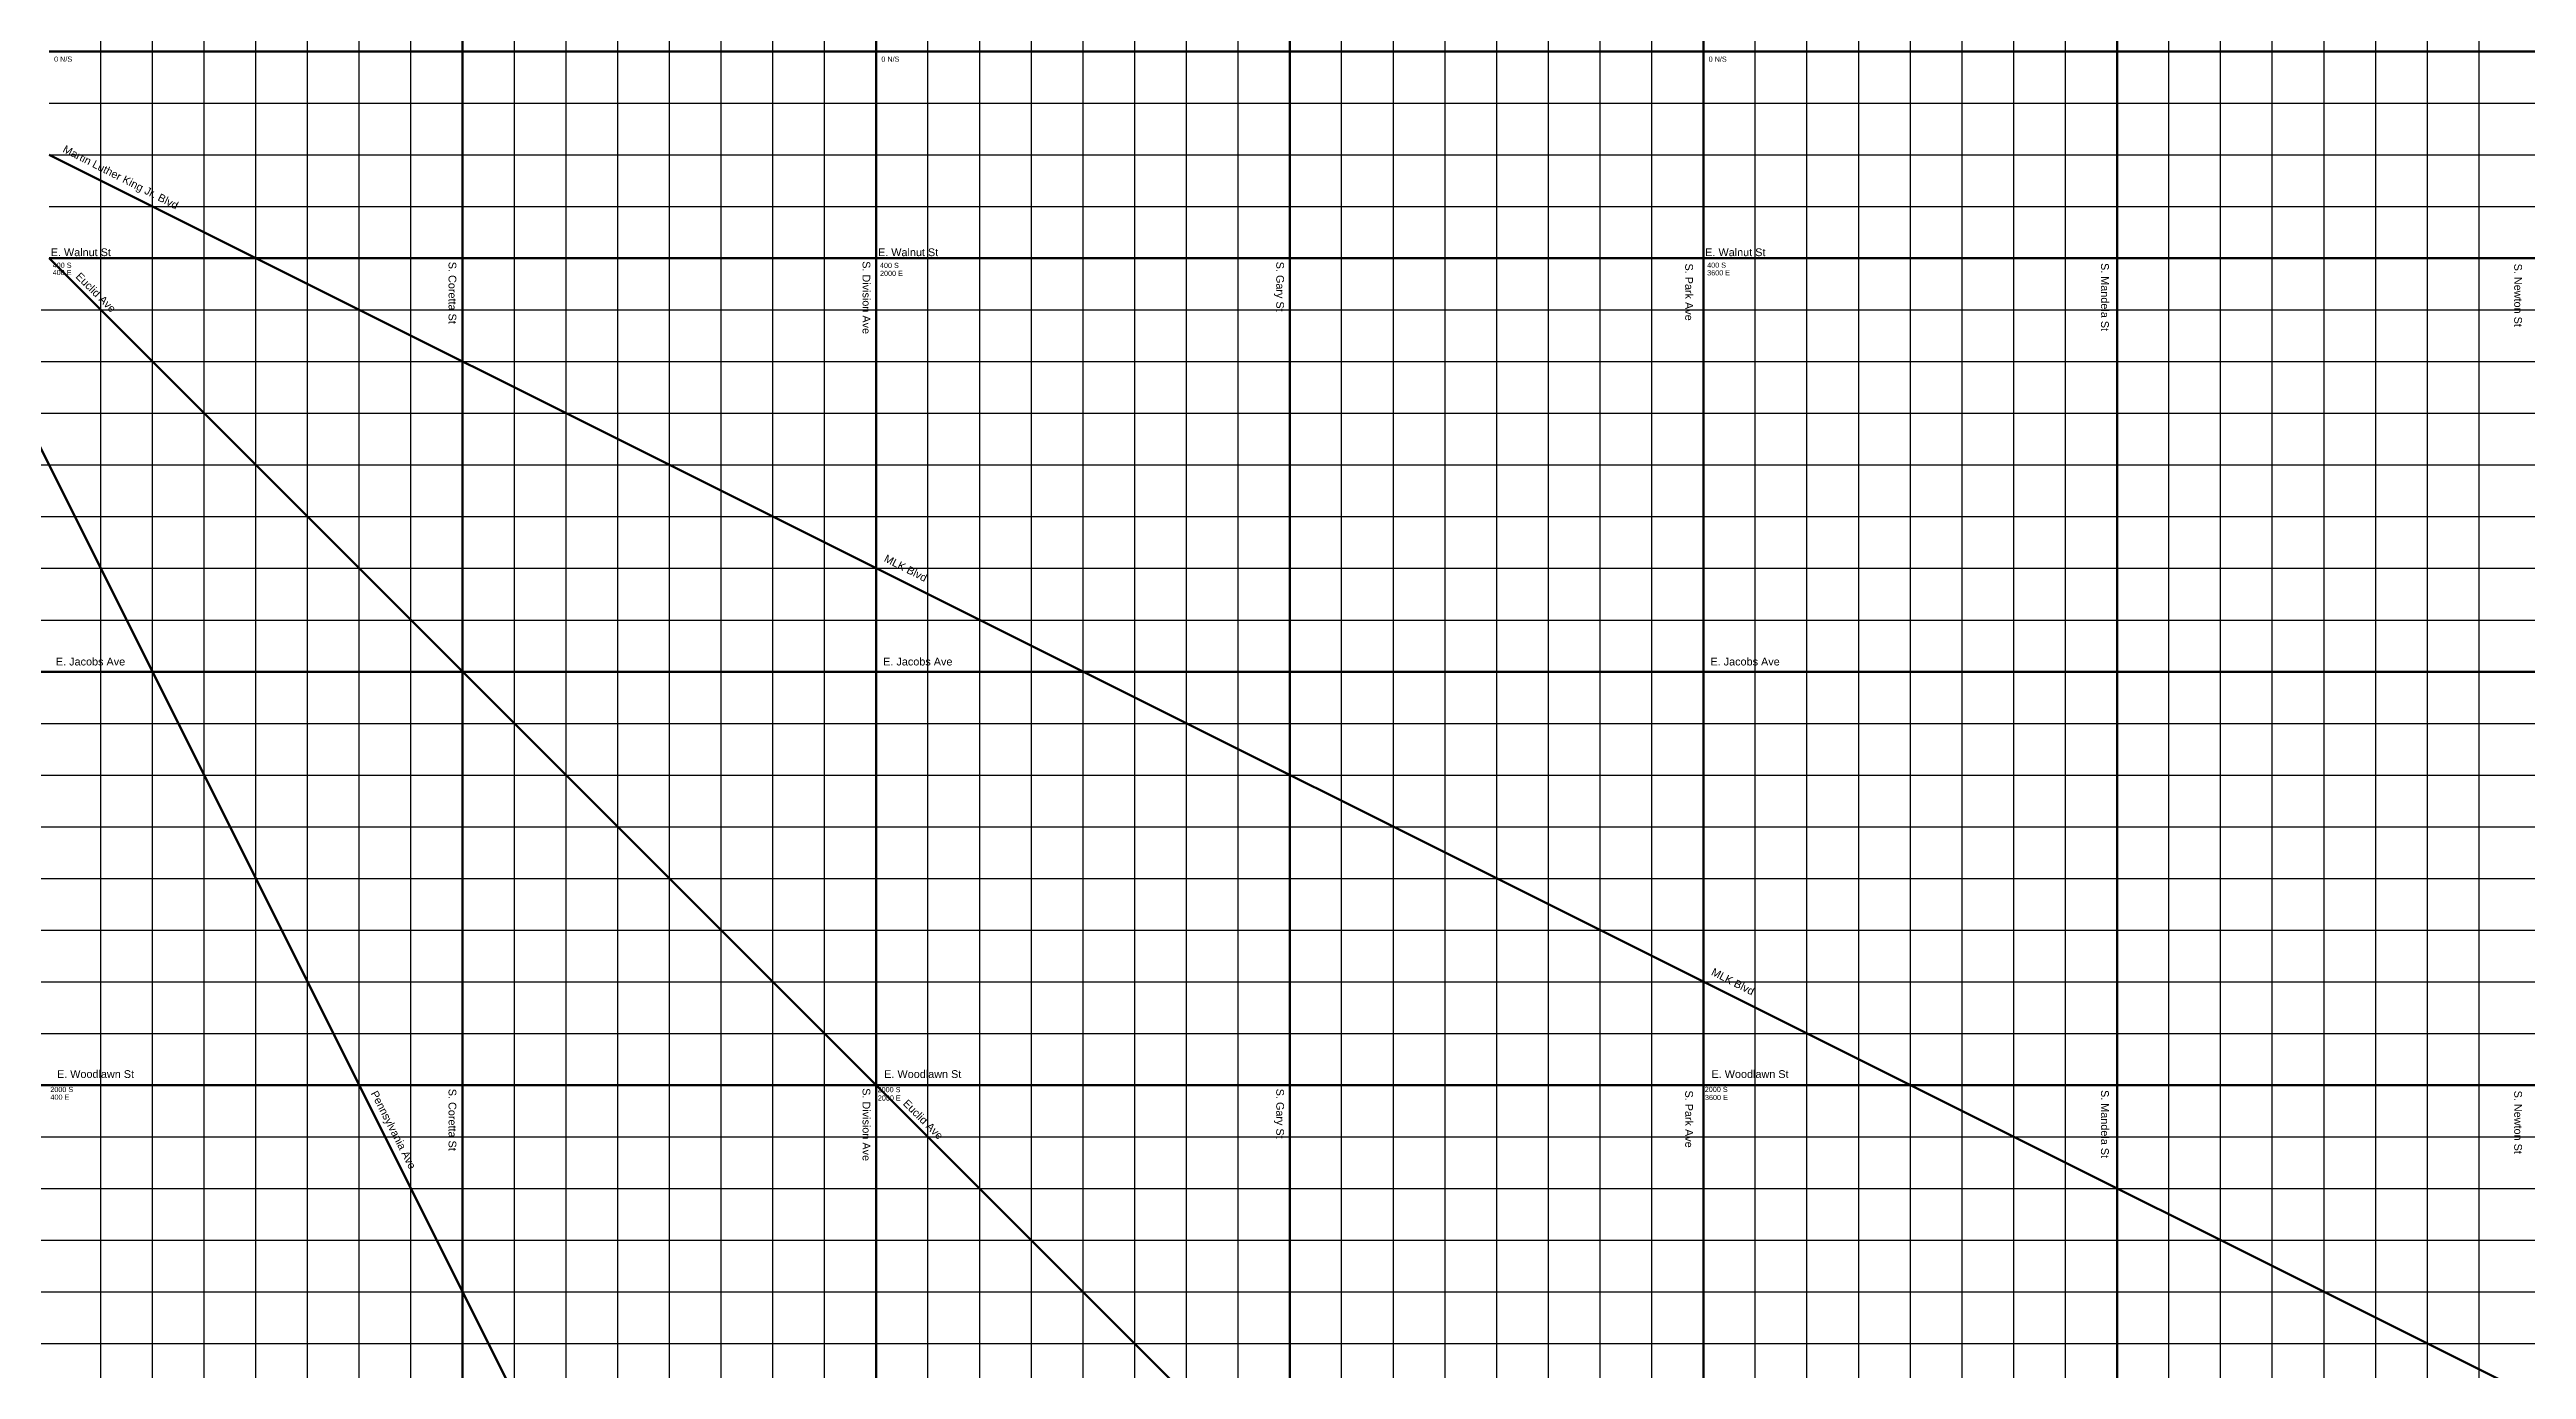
# Model space of a CAD drawing. Header units: inches. Extents: x -196 to 213, y -195 to 213.
# Drawn here: x 16 to 111.8, y -43 to 8.1 of the extents above; entities that cross this region are included whole.
import ezdxf

# ---------------------------------------------------------------- set-up
doc = ezdxf.new("R2010")
doc.units = ezdxf.units.IN
doc.header["$MEASUREMENT"] = 0
doc.linetypes.add('DASHED2', pattern=[0.375, 0.25, -0.125])
for name, color, linetype, lineweight in [('dia-major-st', 7, 'Continuous', 80), ('streets-major', 7, 'Continuous', 80), ('streets-minor', 7, 'Continuous', 30), ('text', 7, 'Continuous', 30), ('walking-path-major', 7, 'DASHED2', 25)]:
    doc.layers.add(name, color=color, linetype=linetype, lineweight=lineweight)
doc.styles.get("Standard").update_dxf_attribs({"font": 'arial.ttf'})

msp = doc.modelspace()

# ---------------------------------------------------------------- linework, layer by layer
at = {"layer": 'dia-major-st'}
for p, q in [((16, 4), (208, -92)), ((12, 0), (108, -192)), ((16, 0), (208, -192))]:
    msp.add_line(p, q, dxfattribs=at)
at = {"layer": 'streets-major'}
for p, q in [((32, -192), (32, 208)), ((48, -192), (48, 208)), ((64, -192), (64, 208)), ((80, -192), (80, 208)), ((96, -192), (96, 208)), ((16, 8), (208, 8)), ((16, 0), (208, 0)), ((-192, -16), (208, -16)), ((-192, -32), (208, -32))]:
    msp.add_line(p, q, dxfattribs=at)
at = {"layer": 'streets-minor'}
for p, q in [((18, -192), (18, 208)), ((20, -192), (20, 208)), ((22, -192), (22, 208)), ((24, -192), (24, 208)), ((26, -192), (26, 208)), ((28, -192), (28, 208)), ((30, -192), (30, 208)), ((34, -192), (34, 208)), ((36, -192), (36, 208)), ((38, -192), (38, 208)), ((40, -192), (40, 208)), ((42, -192), (42, 208)), ((44, -192), (44, 208)), ((46, -192), (46, 208)), ((50, -192), (50, 208)), ((52, -192), (52, 208)), ((54, -192), (54, 208)), ((56, -192), (56, 208)), ((58, -192), (58, 208)), ((60, -192), (60, 208)), ((62, -192), (62, 208)), ((66, -192), (66, 208)), ((68, -192), (68, 208)), ((70, -192), (70, 208)), ((72, -192), (72, 208)), ((74, -192), (74, 208)), ((76, -192), (76, 208)), ((78, -192), (78, 208)), ((82, -192), (82, 208)), ((84, -192), (84, 208)), ((86, -192), (86, 208)), ((88, -192), (88, 208)), ((90, -192), (90, 208)), ((92, -192), (92, 208)), ((94, -192), (94, 208)), ((98, -192), (98, 208)), ((100, -192), (100, 208)), ((102, -192), (102, 208)), ((104, -192), (104, 208)), ((106, -192), (106, 208)), ((108, -192), (108, 208)), ((110, -192), (110, 208)), ((16, 6), (208, 6)), ((16, 4), (208, 4)), ((16, 2), (208, 2)), ((-192, -2), (208, -2)), ((-192, -4), (208, -4)), ((-192, -6), (208, -6)), ((-192, -8), (208, -8)), ((-192, -10), (208, -10)), ((-192, -12), (208, -12)), ((-192, -14), (208, -14)), ((-192, -18), (208, -18)), ((-192, -20), (208, -20)), ((-192, -22), (208, -22)), ((-192, -24), (208, -24)), ((-192, -26), (208, -26)), ((-192, -28), (208, -28)), ((-192, -30), (208, -30)), ((-192, -34), (208, -34)), ((-192, -36), (208, -36)), ((-192, -38), (208, -38)), ((-192, -40), (208, -40)), ((-192, -42), (208, -42))]:
    msp.add_line(p, q, dxfattribs=at)

# ---------------------------------------------------------------- texts
at = {"layer": 'text'}
for s, height, p in [('0 N/S', 0.2, (16.197, 7.602)), ('0 N/S', 0.2, (48.197, 7.602)), ('0 N/S', 0.2, (80.197, 7.602)), ('400 E', 0.2, (16.141, -0.654)), ('400 S', 0.2, (16.141, -0.373)), ('400 S', 0.2, (48.142, -0.379)), ('2000 E', 0.2, (48.144, -0.687)), ('400 S', 0.2, (80.14, -0.37)), ('3600 E', 0.2, (80.139, -0.665)), ('E. Jacobs Ave', 0.3, (16.267, -15.759)), ('E. Jacobs Ave', 0.3, (48.267, -15.759)), ('E. Jacobs Ave', 0.3, (80.267, -15.759)), ('E. Woodlawn St', 0.3, (16.307, -31.719)), ('E. Woodlawn St', 0.3, (48.307, -31.719)), ('E. Woodlawn St', 0.3, (80.307, -31.719)), ('400 E', 0.2, (16.056, -32.563)), ('2000 S', 0.2, (16.049, -32.265)), ('2000 S', 0.2, (48.05, -32.271)), ('2000 E', 0.2, (48.059, -32.596)), ('2000 S', 0.2, (80.047, -32.262)), ('3600 E', 0.2, (80.054, -32.575))]:
    msp.add_text(s, height=height, dxfattribs=at).set_placement(p)
for s, rotation, p in [('Martin Luther King Jr. Blvd', 333, (16.504, 4.123)), ('Euclid Ave', 315, (17.008, -0.731)), ('S. Coretta St', 270, (31.454, -0.139)), ('S. Division Ave', 270, (47.468, -0.117)), ('S. Gary St', 270, (63.471, -0.136)), ('S. Park Ave', 270, (79.289, -0.206)), ('S. Mandela St', 270, (95.377, -0.187)), ('S. Newton St', 270, (111.358, -0.21)), ('MLK Blvd', 333, (48.27, -11.717)), ('MLK Blvd', 333, (80.27, -27.717)), ('Pennsylvania Ave', 297, (28.435, -32.311)), ('S. Coretta St', 270, (31.454, -32.139)), ('S. Division Ave', 270, (47.468, -32.117)), ('Euclid Ave', 315, (49.008, -32.731)), ('S. Gary St', 270, (63.471, -32.136)), ('S. Park Ave', 270, (79.289, -32.206)), ('S. Mandela St', 270, (95.377, -32.187)), ('S. Newton St', 270, (111.358, -32.21))]:
    msp.add_text(s, height=0.3, rotation=rotation, dxfattribs=at).set_placement(p)
at = {"layer": 'walking-path-major'}
for p in [(16.065, 0.08), (48.065, 0.08), (80.065, 0.08)]:
    msp.add_text('E. Walnut St', height=0.3, dxfattribs=at).set_placement(p)

doc.saveas('drawing.dxf')
